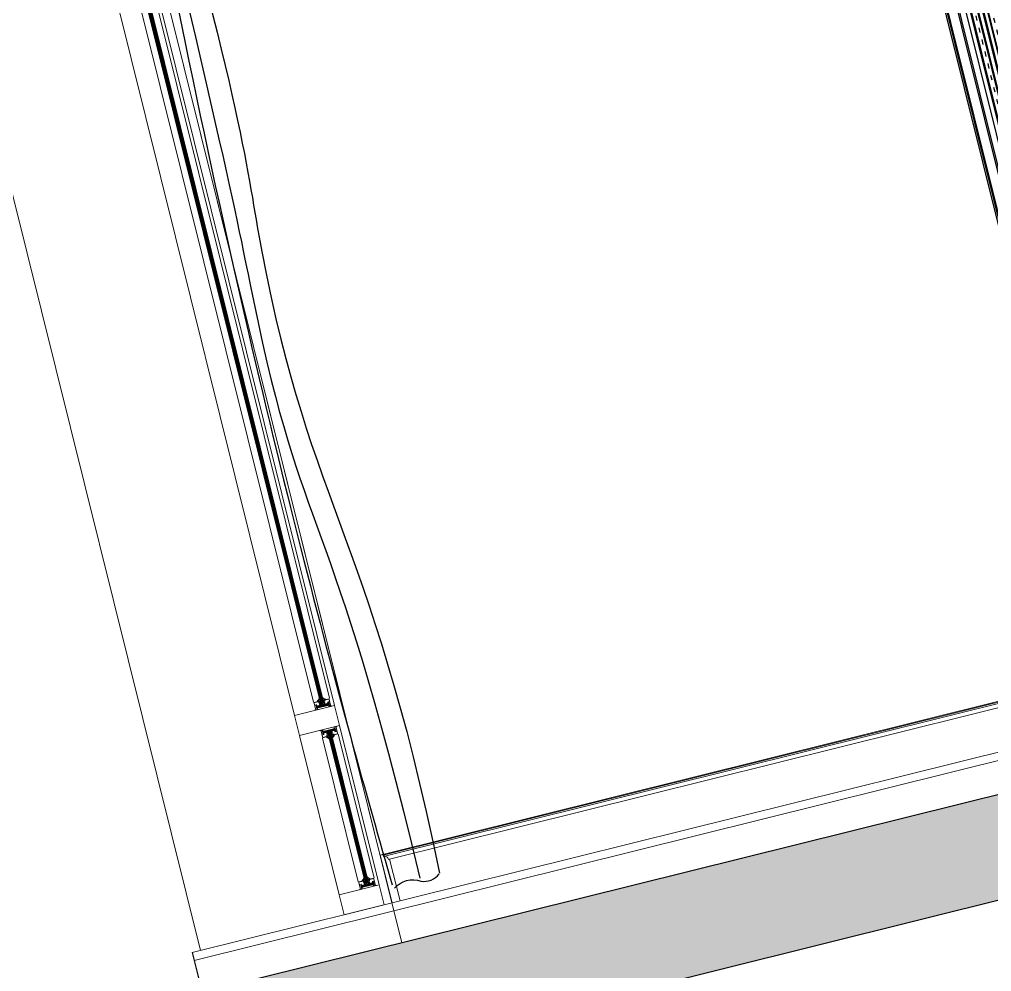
# Model space of a CAD drawing. Header units: inches. Extents: x 122939 to 389145, y 29603 to 574065.
# Drawn here: x 322333 to 324698, y 501456 to 503773 of the extents above; entities that cross this region are included whole.
import ezdxf

# ---------------------------------------------------------------- set-up
doc = ezdxf.new("R2010")
doc.units = ezdxf.units.IN
doc.header["$MEASUREMENT"] = 0
doc.linetypes.add('ACAD_ISO03W100', pattern=[30, 12, -18])
for name, color, linetype in [('8', 8, 'Continuous'), ('A-WALL', 7, 'Continuous'), ('Calliper_wall hatch_CHB', 8, 'Continuous'), ('gypsum', 31, 'Continuous')]:
    doc.layers.add(name, color=color, linetype=linetype)
for name, color, linetype, lineweight in [('A-FLOR-SLAB', 7, 'Continuous', 40), ('A-FLOR-TIL1', 6, 'Continuous', 18), ('A-GLAZ', 134, 'Continuous', 18), ('A-RNDR-ALUM', 1, 'Continuous', 9), ('A-RNDR-PT36', 253, 'Continuous', 20), ('CQ Wood', 30, 'Continuous', 0), ('GRC', 41, 'Continuous', 0)]:
    doc.layers.add(name, color=color, linetype=linetype, lineweight=lineweight)

# ---------------------------------------------------------------- blocks, each defined once
blk = doc.blocks.new('sec ciur')
at = {"layer": '8', "elevation": 0}
blk.add_lwpolyline([(40, -3212.5, 0.312238), (-26.7, -3211, -0.294829), (-73.6, -3204.5, -4.203767)], format="xyb", dxfattribs=at)
at = {"layer": '8'}
for points, knots in [([(-17.3, -133.6, 0), (-64.4, -1164.4, 0), (60.4, -2221.3, 0), (-111.1, -2339.9, 0), (-75, -3203.3, 0)], [364.375105, 364.375105, 364.375105, 364.375105, 944.525955, 3110.313825, 3110.313825, 3110.313825, 3110.313825]), ([(1.9, -140, 0), (6.7, -1367.1, 0), (75.9, -2377.4, 0), (-34.1, -2247.3, 0), (-26, -3203.3, 0)], [364.646956, 364.646956, 364.646956, 364.646956, 944.525955, 3120.888391, 3120.888391, 3120.888391, 3120.888391]), ([(7.2, -139.6, 0), (2.6, -374.6, 0), (84.3, -1831.4, 0), (59.4, -2767.5, 0), (43.4, -3203.3, 0)], [380.038546, 380.038546, 380.038546, 380.038546, 944.525955, 2562.967604, 2562.967604, 2562.967604, 2562.967604])]:
    blk.add_open_spline(points, degree=3, knots=knots, dxfattribs=at)
blk = doc.blocks.new('GLAZ-2')
at = {"layer": 'A-GLAZ'}
for p, q in [((-26.3, 511.6, 0), (-26.3, 2391.7, 0)), ((-24.9, 511.6, 0), (-24.9, 2391.7, 0)), ((-23.6, 511.6, 0), (-23.6, 2391.7, 0)), ((-22.3, 511.6, 0), (-22.3, 2391.7, 0)), ((-20.9, 511.6, 0), (-20.9, 2391.7, 0)), ((-19.6, 511.6, 0), (-19.6, 2391.7, 0)), ((-18.3, 511.6, 0), (-18.3, 2391.7, 0)), ((-26.3, 61.5, 0), (-26.3, 441.5, 0)), ((-24.9, 61.5, 0), (-24.9, 441.5, 0)), ((-23.6, 61.5, 0), (-23.6, 441.5, 0)), ((-22.3, 61.5, 0), (-22.3, 441.5, 0)), ((-20.9, 61.5, 0), (-20.9, 441.5, 0)), ((-19.6, 61.5, 0), (-19.6, 441.5, 0)), ((-18.3, 61.5, 0), (-18.3, 441.5, 0))]:
    blk.add_line(p, q, dxfattribs=at)
at = {"layer": 'A-RNDR-ALUM'}
for p, q in [((-50, 2400), (-50, 500, 0)), ((50, 2400), (50, 500, 0)), ((-38.2, 510.7, 0), (-37.5, 510.7, 0)), ((-38.2, 510.7, 0), (-38.2, 502.6, 0)), ((-38.2, 510.7, 0), (-37.5, 510.7, 0)), ((-38.2, 510.7, 0), (-38.2, 502.6, 0)), ((-38.2, 502.6, 0), (-37.5, 502.6, 0)), ((-38.2, 502.6, 0), (-37.5, 502.6, 0)), ((-37.5, 510.7, 0), (-37.5, 502.6, 0)), ((-37.5, 510.7, 0), (-37.5, 502.6, 0)), ((-37.5, 509, 0), (-7.1, 509, 0)), ((-37.5, 509, 0), (-7.1, 509, 0)), ((-37.5, 507.8, 0), (-7.1, 507.8, 0)), ((-37.5, 507.8, 0), (-7.1, 507.8, 0)), ((-37.5, 506.6, 0), (-7.1, 506.6, 0)), ((-37.5, 506.6, 0), (-7.1, 506.6, 0)), ((-37.5, 505.5, 0), (-7.1, 505.5, 0)), ((-37.5, 505.5, 0), (-7.1, 505.5, 0)), ((-37.5, 504.3, 0), (-7.1, 504.3, 0)), ((-37.5, 504.3, 0), (-7.1, 504.3, 0)), ((-36, 510.7, 0), (-35.3, 510.7, 0)), ((-36, 510.7, 0), (-35.3, 510.7, 0)), ((-36, 502.6, 0), (-35.3, 502.6, 0)), ((-36, 502.6, 0), (-35.3, 502.6, 0)), ((-6.4, 510.7, 0), (-7.1, 510.7, 0)), ((-7.1, 510.7, 0), (-7.1, 502.6, 0)), ((-6.4, 510.7, 0), (-7.1, 510.7, 0)), ((-7.1, 510.7, 0), (-7.1, 502.6, 0)), ((-6.4, 502.6, 0), (-7.1, 502.6, 0)), ((-6.4, 502.6, 0), (-7.1, 502.6, 0)), ((-6.4, 510.7, 0), (-6.4, 502.6, 0)), ((-6.4, 510.7, 0), (-6.4, 502.6, 0)), ((-50, 450, 0), (-50, 50, 0)), ((50, 450, 0), (50, 50, 0)), ((-38.2, 447.4, 0), (-37.5, 447.4, 0)), ((-38.2, 439.4, 0), (-38.2, 447.4, 0)), ((-38.2, 447.4, 0), (-37.5, 447.4, 0)), ((-38.2, 439.4, 0), (-38.2, 447.4, 0)), ((-38.2, 439.4, 0), (-37.5, 439.4, 0)), ((-38.2, 439.4, 0), (-37.5, 439.4, 0)), ((-37.5, 439.4, 0), (-37.5, 447.4, 0)), ((-37.5, 439.4, 0), (-37.5, 447.4, 0)), ((-37.5, 445.7, 0), (-7.1, 445.7, 0)), ((-37.5, 445.7, 0), (-7.1, 445.7, 0)), ((-37.5, 444.5, 0), (-7.1, 444.5, 0)), ((-37.5, 444.5, 0), (-7.1, 444.5, 0)), ((-37.5, 443.4, 0), (-7.1, 443.4, 0)), ((-37.5, 443.4, 0), (-7.1, 443.4, 0)), ((-37.5, 442.2, 0), (-7.1, 442.2, 0)), ((-37.5, 442.2, 0), (-7.1, 442.2, 0)), ((-37.5, 441, 0), (-7.1, 441, 0)), ((-37.5, 441, 0), (-7.1, 441, 0)), ((-36, 447.4, 0), (-35.3, 447.4, 0)), ((-36, 447.4, 0), (-35.3, 447.4, 0)), ((-36, 439.4, 0), (-35.3, 439.4, 0)), ((-36, 439.4, 0), (-35.3, 439.4, 0)), ((-6.4, 447.4, 0), (-7.1, 447.4, 0)), ((-7.1, 439.4, 0), (-7.1, 447.4, 0)), ((-6.4, 447.4, 0), (-7.1, 447.4, 0)), ((-7.1, 439.4, 0), (-7.1, 447.4, 0)), ((-6.4, 439.4, 0), (-7.1, 439.4, 0)), ((-6.4, 439.4, 0), (-7.1, 439.4, 0)), ((-6.4, 439.4, 0), (-6.4, 447.4, 0)), ((-6.4, 439.4, 0), (-6.4, 447.4, 0)), ((-38.2, 60.6, 0), (-37.5, 60.6, 0)), ((-38.2, 60.6, 0), (-38.2, 52.6, 0)), ((-38.2, 60.6, 0), (-37.5, 60.6, 0)), ((-38.2, 60.6, 0), (-38.2, 52.6, 0)), ((-38.2, 52.6, 0), (-37.5, 52.6, 0)), ((-38.2, 52.6, 0), (-37.5, 52.6, 0)), ((-37.5, 60.6, 0), (-37.5, 52.6, 0)), ((-37.5, 60.6, 0), (-37.5, 52.6, 0)), ((-37.5, 59, 0), (-7.1, 59, 0)), ((-37.5, 59, 0), (-7.1, 59, 0)), ((-37.5, 57.8, 0), (-7.1, 57.8, 0)), ((-37.5, 57.8, 0), (-7.1, 57.8, 0)), ((-37.5, 56.6, 0), (-7.1, 56.6, 0)), ((-37.5, 56.6, 0), (-7.1, 56.6, 0)), ((-37.5, 55.5, 0), (-7.1, 55.5, 0)), ((-37.5, 55.5, 0), (-7.1, 55.5, 0)), ((-37.5, 54.3, 0), (-7.1, 54.3, 0)), ((-37.5, 54.3, 0), (-7.1, 54.3, 0)), ((-36, 60.6, 0), (-35.3, 60.6, 0)), ((-36, 60.6, 0), (-35.3, 60.6, 0)), ((-36, 52.6, 0), (-35.3, 52.6, 0)), ((-36, 52.6, 0), (-35.3, 52.6, 0)), ((-6.4, 60.6, 0), (-7.1, 60.6, 0)), ((-7.1, 60.6, 0), (-7.1, 52.6, 0)), ((-6.4, 60.6, 0), (-7.1, 60.6, 0)), ((-7.1, 60.6, 0), (-7.1, 52.6, 0)), ((-6.4, 52.6, 0), (-7.1, 52.6, 0)), ((-6.4, 52.6, 0), (-7.1, 52.6, 0)), ((-6.4, 60.6, 0), (-6.4, 52.6, 0)), ((-6.4, 60.6, 0), (-6.4, 52.6, 0))]:
    blk.add_line(p, q, dxfattribs=at)
at = {"layer": 'A-RNDR-ALUM', "elevation": 0}
for points in [[(-14, 517.6), (-15.6, 517.6), (-15.6, 520.6, 0.015553), (-14.8, 520), (-11.6, 520, -0.104304), (-18.3, 526.1), (-18.3, 523.6, 0.016036), (-17.6, 522.8), (-17.6, 521.6), (-18.3, 520.9), (-18.3, 518.1), (-17.6, 518.7), (-17.6, 516.4), (-18.3, 515.7), (-18.3, 512.9), (-17.6, 513.5), (-17.6, 512.2, -0.414214), (-18.3, 511.6), (-26.3, 511.6, -0.414214), (-26.9, 512.2), (-26.9, 513.5), (-26.3, 512.9), (-26.3, 515.7), (-26.9, 516.4), (-26.9, 518.7), (-26.3, 518.1), (-26.3, 520.9), (-26.9, 521.6), (-26.9, 522.8, 0.016036), (-26.3, 523.6), (-26.3, 526.1, -0.104304), (-33, 520), (-29.8, 520, 0.015553), (-28.9, 520.6), (-28.9, 517.6), (-30.6, 517.6, -0.021646), (-28.9, 514.1), (-28.9, 512.2, 0.414214), (-26.3, 509.6), (-18.3, 509.6, 0.414214), (-15.6, 512.2), (-15.6, 514.1, -0.021646)], [(-14, 432.4), (-15.6, 432.4), (-15.6, 429.5, -0.015553), (-14.8, 430), (-11.6, 430, 0.104304), (-18.3, 423.9), (-18.3, 426.5, -0.016036), (-17.6, 427.2), (-17.6, 428.5), (-18.3, 429.1), (-18.3, 432), (-17.6, 431.3), (-17.6, 433.7), (-18.3, 434.3), (-18.3, 437.2), (-17.6, 436.5), (-17.6, 437.8, 0.414214), (-18.3, 438.5), (-26.3, 438.5, 0.414214), (-26.9, 437.8), (-26.9, 436.5), (-26.3, 437.2), (-26.3, 434.3), (-26.9, 433.7), (-26.9, 431.3), (-26.3, 432), (-26.3, 429.1), (-26.9, 428.5), (-26.9, 427.2, -0.016036), (-26.3, 426.5), (-26.3, 423.9, 0.104304), (-33, 430), (-29.8, 430, -0.015553), (-28.9, 429.5), (-28.9, 432.4), (-30.6, 432.4, 0.021646), (-28.9, 435.9), (-28.9, 437.8, -0.414214), (-26.3, 440.5), (-18.3, 440.5, -0.414214), (-15.6, 437.8), (-15.6, 435.9, 0.021646)], [(-14, 67.6), (-15.6, 67.6), (-15.6, 70.5, 0.015553), (-14.8, 70), (-11.6, 70, -0.104304), (-18.3, 76.1), (-18.3, 73.5, 0.016036), (-17.6, 72.8), (-17.6, 71.5), (-18.3, 70.9), (-18.3, 68), (-17.6, 68.7), (-17.6, 66.3), (-18.3, 65.7), (-18.3, 62.8), (-17.6, 63.5), (-17.6, 62.2, -0.414214), (-18.3, 61.5), (-26.3, 61.5, -0.414214), (-26.9, 62.2), (-26.9, 63.5), (-26.3, 62.8), (-26.3, 65.7), (-26.9, 66.3), (-26.9, 68.7), (-26.3, 68), (-26.3, 70.9), (-26.9, 71.5), (-26.9, 72.8, 0.016036), (-26.3, 73.5), (-26.3, 76.1, -0.104304), (-33, 70), (-29.8, 70, 0.015553), (-28.9, 70.5), (-28.9, 67.6), (-30.6, 67.6, -0.021646), (-28.9, 64.1), (-28.9, 62.2, 0.414214), (-26.3, 59.5), (-18.3, 59.5, 0.414214), (-15.6, 62.2), (-15.6, 64.1, -0.021646)]]:
    blk.add_lwpolyline(points, format="xyb", close=True, dxfattribs=at)
at = {"layer": 'A-RNDR-ALUM'}
for points in [[(-50, 450), (50, 450), (50, 500), (-50, 500)], [(-50, 50), (50, 50), (50, 0), (-50, 0)]]:
    blk.add_lwpolyline(points, close=True, dxfattribs=at)
at = {"layer": 'A-RNDR-ALUM', "const_width": 0.928, "elevation": 0}
for points in [[(-43.7, 501.4, 0.414214), (-44.2, 500.9)], [(-43.7, 501.4, 0.414214), (-44.2, 500.9)], [(-0.7, 501.4, -0.414214), (-0.2, 501)], [(-0.7, 501.4, -0.414214), (-0.2, 501)], [(-43.7, 448.6, -0.414214), (-44.2, 449.1)], [(-43.7, 448.6, -0.414214), (-44.2, 449.1)], [(-0.7, 448.6, 0.414214), (-0.2, 449.1)], [(-0.7, 448.6, 0.414214), (-0.2, 449.1)], [(-43.7, 51.4, 0.414214), (-44.2, 50.9)], [(-43.7, 51.4, 0.414214), (-44.2, 50.9)], [(-0.7, 51.4, -0.414214), (-0.2, 50.9)], [(-0.7, 51.4, -0.414214), (-0.2, 50.9)]]:
    blk.add_lwpolyline(points, format="xyb", dxfattribs=at)
at = {"layer": 'A-RNDR-ALUM'}
for points in [[(-44.6, 500, 0), (-44.6, 500.9, 0), (-42.2, 500, 0), (-43.7, 500.9, 0)], [(-44.6, 500, 0), (-44.6, 500.9, 0), (-42.2, 500, 0), (-43.7, 500.9, 0)], [(-42.2, 500, 0), (-43.7, 500.9, 0), (-42.2, 501.9, 0), (-43.7, 501.9, 0)], [(-42.2, 500, 0), (-43.7, 500.9, 0), (-42.2, 501.9, 0), (-43.7, 501.9, 0)], [(-40.6, 518.8, 0), (-40.6, 520, 0), (-29.9, 518.8, 0), (-29.9, 520, 0)], [(-40.6, 518.8, 0), (-40.6, 520, 0), (-29.9, 518.8, 0), (-29.9, 520, 0)], [(-40.6, 517.6, 0), (-40.6, 518.8, 0), (-29.9, 517.6, 0), (-29.9, 518.8, 0)], [(-40.6, 517.6, 0), (-40.6, 518.8, 0), (-29.9, 517.6, 0), (-29.9, 518.8, 0)], [(-39.8, 513.3, 0), (-39.8, 511.5, 0), (-35, 513.3, 0), (-36.9, 511.5, 0)], [(-39.8, 513.3, 0), (-39.8, 511.5, 0), (-35, 513.3, 0), (-36.9, 511.5, 0)], [(-36.9, 501.9, 0), (-35, 500, 0), (-39.8, 501.9, 0), (-39.8, 500, 0)], [(-36.9, 501.9, 0), (-35, 500, 0), (-39.8, 501.9, 0), (-39.8, 500, 0)], [(-36.9, 509.3, 0), (-35, 509.3, 0), (-36.9, 511.5, 0), (-35, 513.3, 0)], [(-36.9, 509.3, 0), (-35, 509.3, 0), (-36.9, 511.5, 0), (-35, 513.3, 0)], [(-36.9, 504, 0), (-35, 504, 0), (-36.9, 501.9, 0), (-35, 500, 0)], [(-36.9, 504, 0), (-35, 504, 0), (-36.9, 501.9, 0), (-35, 500, 0)], [(-4.3, 518.8, 0), (-4.3, 520, 0), (-15.1, 518.8, 0), (-15.1, 520, 0)], [(-4.3, 518.8, 0), (-4.3, 520, 0), (-15.1, 518.8, 0), (-15.1, 520, 0)], [(-4.3, 517.6, 0), (-4.3, 518.8, 0), (-15.1, 517.6, 0), (-15.1, 518.8, 0)], [(-4.3, 517.6, 0), (-4.3, 518.8, 0), (-15.1, 517.6, 0), (-15.1, 518.8, 0)], [(-4.6, 513.3, 0), (-4.6, 511.5, 0), (-9.4, 513.3, 0), (-7.5, 511.5, 0)], [(-7.5, 509.3, 0), (-9.4, 509.3, 0), (-7.5, 511.5, 0), (-9.4, 513.3, 0)], [(-4.6, 513.3, 0), (-4.6, 511.5, 0), (-9.4, 513.3, 0), (-7.5, 511.5, 0)], [(-7.5, 509.3, 0), (-9.4, 509.3, 0), (-7.5, 511.5, 0), (-9.4, 513.3, 0)], [(-7.5, 504, 0), (-9.4, 504, 0), (-7.5, 501.9, 0), (-9.4, 500, 0)], [(-7.5, 504, 0), (-9.4, 504, 0), (-7.5, 501.9, 0), (-9.4, 500, 0)], [(-7.5, 501.9, 0), (-9.4, 500, 0), (-4.6, 501.9, 0), (-4.6, 500, 0)], [(-7.5, 501.9, 0), (-9.4, 500, 0), (-4.6, 501.9, 0), (-4.6, 500, 0)], [(-2.2, 500, 0), (-0.7, 500.9, 0), (-2.2, 501.9, 0), (-0.7, 501.9, 0)], [(-2.2, 500, 0), (-0.7, 500.9, 0), (-2.2, 501.9, 0), (-0.7, 501.9, 0)], [(0.2, 500, 0), (0.2, 500.9, 0), (-2.2, 500, 0), (-0.7, 500.9, 0)], [(0.2, 500, 0), (0.2, 500.9, 0), (-2.2, 500, 0), (-0.7, 500.9, 0)], [(-44.6, 450, 0), (-44.6, 449.1, 0), (-42.2, 450, 0), (-43.7, 449.1, 0)], [(-44.6, 450, 0), (-44.6, 449.1, 0), (-42.2, 450, 0), (-43.7, 449.1, 0)], [(-42.2, 450, 0), (-43.7, 449.1, 0), (-42.2, 448.2, 0), (-43.7, 448.2, 0)], [(-42.2, 450, 0), (-43.7, 449.1, 0), (-42.2, 448.2, 0), (-43.7, 448.2, 0)], [(-36.9, 448.2, 0), (-35, 450, 0), (-39.8, 448.2, 0), (-39.8, 450, 0)], [(-36.9, 448.2, 0), (-35, 450, 0), (-39.8, 448.2, 0), (-39.8, 450, 0)], [(-36.9, 446, 0), (-35, 446, 0), (-36.9, 448.2, 0), (-35, 450, 0)], [(-36.9, 446, 0), (-35, 446, 0), (-36.9, 448.2, 0), (-35, 450, 0)], [(-7.5, 448.2, 0), (-9.4, 450, 0), (-4.6, 448.2, 0), (-4.6, 450, 0)], [(-7.5, 446, 0), (-9.4, 446, 0), (-7.5, 448.2, 0), (-9.4, 450, 0)], [(-7.5, 446, 0), (-9.4, 446, 0), (-7.5, 448.2, 0), (-9.4, 450, 0)], [(-7.5, 448.2, 0), (-9.4, 450, 0), (-4.6, 448.2, 0), (-4.6, 450, 0)], [(-2.2, 450, 0), (-0.7, 449.1, 0), (-2.2, 448.2, 0), (-0.7, 448.2, 0)], [(0.2, 450, 0), (0.2, 449.1, 0), (-2.2, 450, 0), (-0.7, 449.1, 0)], [(-2.2, 450, 0), (-0.7, 449.1, 0), (-2.2, 448.2, 0), (-0.7, 448.2, 0)], [(0.2, 450, 0), (0.2, 449.1, 0), (-2.2, 450, 0), (-0.7, 449.1, 0)], [(-40.6, 432.4, 0), (-40.6, 431.2, 0), (-29.9, 432.4, 0), (-29.9, 431.2, 0)], [(-40.6, 432.4, 0), (-40.6, 431.2, 0), (-29.9, 432.4, 0), (-29.9, 431.2, 0)], [(-40.6, 431.2, 0), (-40.6, 430, 0), (-29.9, 431.2, 0), (-29.9, 430, 0)], [(-40.6, 431.2, 0), (-40.6, 430, 0), (-29.9, 431.2, 0), (-29.9, 430, 0)], [(-39.8, 436.7, 0), (-39.8, 438.5, 0), (-35, 436.7, 0), (-36.9, 438.5, 0)], [(-39.8, 436.7, 0), (-39.8, 438.5, 0), (-35, 436.7, 0), (-36.9, 438.5, 0)], [(-36.9, 440.7, 0), (-35, 440.7, 0), (-36.9, 438.5, 0), (-35, 436.7, 0)], [(-36.9, 440.7, 0), (-35, 440.7, 0), (-36.9, 438.5, 0), (-35, 436.7, 0)], [(-4.3, 432.4, 0), (-4.3, 431.2, 0), (-15.1, 432.4, 0), (-15.1, 431.2, 0)], [(-4.3, 432.4, 0), (-4.3, 431.2, 0), (-15.1, 432.4, 0), (-15.1, 431.2, 0)], [(-4.3, 431.2, 0), (-4.3, 430, 0), (-15.1, 431.2, 0), (-15.1, 430, 0)], [(-4.3, 431.2, 0), (-4.3, 430, 0), (-15.1, 431.2, 0), (-15.1, 430, 0)], [(-7.5, 440.7, 0), (-9.4, 440.7, 0), (-7.5, 438.5, 0), (-9.4, 436.7, 0)], [(-7.5, 440.7, 0), (-9.4, 440.7, 0), (-7.5, 438.5, 0), (-9.4, 436.7, 0)], [(-4.6, 436.7, 0), (-4.6, 438.5, 0), (-9.4, 436.7, 0), (-7.5, 438.5, 0)], [(-4.6, 436.7, 0), (-4.6, 438.5, 0), (-9.4, 436.7, 0), (-7.5, 438.5, 0)], [(-44.6, 50, 0), (-44.6, 50.9, 0), (-42.2, 50, 0), (-43.7, 50.9, 0)], [(-44.6, 50, 0), (-44.6, 50.9, 0), (-42.2, 50, 0), (-43.7, 50.9, 0)], [(-42.2, 50, 0), (-43.7, 50.9, 0), (-42.2, 51.8, 0), (-43.7, 51.8, 0)], [(-42.2, 50, 0), (-43.7, 50.9, 0), (-42.2, 51.8, 0), (-43.7, 51.8, 0)], [(-40.6, 68.8, 0), (-40.6, 70, 0), (-29.9, 68.8, 0), (-29.9, 70, 0)], [(-40.6, 68.8, 0), (-40.6, 70, 0), (-29.9, 68.8, 0), (-29.9, 70, 0)], [(-40.6, 67.6, 0), (-40.6, 68.8, 0), (-29.9, 67.6, 0), (-29.9, 68.8, 0)], [(-40.6, 67.6, 0), (-40.6, 68.8, 0), (-29.9, 67.6, 0), (-29.9, 68.8, 0)], [(-39.8, 63.3, 0), (-39.8, 61.5, 0), (-35, 63.3, 0), (-36.9, 61.5, 0)], [(-39.8, 63.3, 0), (-39.8, 61.5, 0), (-35, 63.3, 0), (-36.9, 61.5, 0)], [(-36.9, 51.8, 0), (-35, 50, 0), (-39.8, 51.8, 0), (-39.8, 50, 0)], [(-36.9, 51.8, 0), (-35, 50, 0), (-39.8, 51.8, 0), (-39.8, 50, 0)], [(-36.9, 59.3, 0), (-35, 59.3, 0), (-36.9, 61.5, 0), (-35, 63.3, 0)], [(-36.9, 59.3, 0), (-35, 59.3, 0), (-36.9, 61.5, 0), (-35, 63.3, 0)], [(-36.9, 54, 0), (-35, 54, 0), (-36.9, 51.8, 0), (-35, 50, 0)], [(-36.9, 54, 0), (-35, 54, 0), (-36.9, 51.8, 0), (-35, 50, 0)], [(-4.3, 68.8, 0), (-4.3, 70, 0), (-15.1, 68.8, 0), (-15.1, 70, 0)], [(-4.3, 68.8, 0), (-4.3, 70, 0), (-15.1, 68.8, 0), (-15.1, 70, 0)], [(-4.3, 67.6, 0), (-4.3, 68.8, 0), (-15.1, 67.6, 0), (-15.1, 68.8, 0)], [(-4.3, 67.6, 0), (-4.3, 68.8, 0), (-15.1, 67.6, 0), (-15.1, 68.8, 0)], [(-4.6, 63.3, 0), (-4.6, 61.5, 0), (-9.4, 63.3, 0), (-7.5, 61.5, 0)], [(-7.5, 59.3, 0), (-9.4, 59.3, 0), (-7.5, 61.5, 0), (-9.4, 63.3, 0)], [(-4.6, 63.3, 0), (-4.6, 61.5, 0), (-9.4, 63.3, 0), (-7.5, 61.5, 0)], [(-7.5, 59.3, 0), (-9.4, 59.3, 0), (-7.5, 61.5, 0), (-9.4, 63.3, 0)], [(-7.5, 54, 0), (-9.4, 54, 0), (-7.5, 51.8, 0), (-9.4, 50, 0)], [(-7.5, 54, 0), (-9.4, 54, 0), (-7.5, 51.8, 0), (-9.4, 50, 0)], [(-7.5, 51.8, 0), (-9.4, 50, 0), (-4.6, 51.8, 0), (-4.6, 50, 0)], [(-7.5, 51.8, 0), (-9.4, 50, 0), (-4.6, 51.8, 0), (-4.6, 50, 0)], [(-2.2, 50, 0), (-0.7, 50.9, 0), (-2.2, 51.8, 0), (-0.7, 51.8, 0)], [(-2.2, 50, 0), (-0.7, 50.9, 0), (-2.2, 51.8, 0), (-0.7, 51.8, 0)], [(0.2, 50, 0), (0.2, 50.9, 0), (-2.2, 50, 0), (-0.7, 50.9, 0)], [(0.2, 50, 0), (0.2, 50.9, 0), (-2.2, 50, 0), (-0.7, 50.9, 0)]]:
    blk.add_solid(points, dxfattribs=at)
for points in [[(-42.2, 520, 0), (-39.8, 517.6, 0), (-42.2, 500, 0), (-39.8, 500, 0)], [(-42.2, 520, 0), (-39.8, 517.6, 0), (-40.1, 520, 0), (-40.1, 517.6, 0)], [(-42.2, 520, 0), (-39.8, 517.6, 0), (-42.2, 500, 0), (-39.8, 500, 0)], [(-42.2, 520, 0), (-39.8, 517.6, 0), (-40.1, 520, 0), (-40.1, 517.6, 0)], [(-4.6, 517.6, 0), (-2.2, 520, 0), (-4.6, 500, 0), (-2.2, 500, 0)], [(-2.2, 520, 0), (-4.6, 517.6, 0), (-4.3, 520, 0), (-4.3, 517.6, 0)], [(-4.6, 517.6, 0), (-2.2, 520, 0), (-4.6, 500, 0), (-2.2, 500, 0)], [(-2.2, 520, 0), (-4.6, 517.6, 0), (-4.3, 520, 0), (-4.3, 517.6, 0)], [(-42.2, 430, 0), (-39.8, 432.4, 0), (-42.2, 450, 0), (-39.8, 450, 0)], [(-42.2, 430, 0), (-39.8, 432.4, 0), (-42.2, 450, 0), (-39.8, 450, 0)], [(-4.6, 432.4, 0), (-2.2, 430, 0), (-4.6, 450, 0), (-2.2, 450, 0)], [(-4.6, 432.4, 0), (-2.2, 430, 0), (-4.6, 450, 0), (-2.2, 450, 0)], [(-42.2, 430, 0), (-39.8, 432.4, 0), (-40.1, 430, 0), (-40.1, 432.4, 0)], [(-42.2, 430, 0), (-39.8, 432.4, 0), (-40.1, 430, 0), (-40.1, 432.4, 0)], [(-2.2, 430, 0), (-4.6, 432.4, 0), (-4.3, 430, 0), (-4.3, 432.4, 0)], [(-2.2, 430, 0), (-4.6, 432.4, 0), (-4.3, 430, 0), (-4.3, 432.4, 0)], [(-42.2, 70, 0), (-39.8, 67.6, 0), (-42.2, 50, 0), (-39.8, 50, 0)], [(-42.2, 70, 0), (-39.8, 67.6, 0), (-40.1, 70, 0), (-40.1, 67.6, 0)], [(-42.2, 70, 0), (-39.8, 67.6, 0), (-42.2, 50, 0), (-39.8, 50, 0)], [(-42.2, 70, 0), (-39.8, 67.6, 0), (-40.1, 70, 0), (-40.1, 67.6, 0)], [(-4.6, 67.6, 0), (-2.2, 70, 0), (-4.6, 50, 0), (-2.2, 50, 0)], [(-2.2, 70, 0), (-4.6, 67.6, 0), (-4.3, 70, 0), (-4.3, 67.6, 0)], [(-4.6, 67.6, 0), (-2.2, 70, 0), (-4.6, 50, 0), (-2.2, 50, 0)], [(-2.2, 70, 0), (-4.6, 67.6, 0), (-4.3, 70, 0), (-4.3, 67.6, 0)]]:
    blk.add_trace(points, dxfattribs=at)
at = {"layer": 'A-RNDR-PT36'}
for p, q in [((-42.2, 520, 0), (-42.2, 2380.2, 0)), ((-2.2, 2380.2, 0), (-2.2, 520, 0)), ((-42.2, 70, 0), (-42.2, 430, 0)), ((-2.2, 430, 0), (-2.2, 70, 0))]:
    blk.add_line(p, q, dxfattribs=at)

msp = doc.modelspace()

# ---------------------------------------------------------------- hatches: boundary and pattern name
at = {"layer": 'Calliper_wall hatch_CHB', "ltscale": 300}
h = msp.add_hatch(dxfattribs=at)
h.set_pattern_fill('AR-CONC', color=256, scale=10, style=0)
h.set_pattern_definition([(63.971423, (239428.6, 454374.035), (71.11917, 11.22781), [7.5, -82.5]), (8.97142, (239428.6, 454374.035), (-31.625426, 69.643965), [6, -66]), (114.42287, (239434.525, 454374.97), (39.493744, 80.871776), [6.37402, -70.11421]), (60.15562, (239423.77, 454393.44), (107.5631, 9.70499), [11.25, -123.75]), (110.60706, (239432.73, 454394.25), (67.1822, 117.09634), [9.56103, -105.17138]), (5.15559, (239423.77, 454393.44), (67.1822, 117.09634), [9, -99]), (34.971423, (239434.68, 454391.005), (67.645578, -24.659192), [7.5, -82.5]), (339.97142, (239434.68, 454391.005), (6.103844, 76.244295), [6, -66]), (85.42287, (239440.32, 454388.95), (73.74942, 51.5851), [6.37402, -70.11421]), (51.471423, (239428.598, 454374.035), (-6.857308, 32.598146), [0, -65.2, 0, -67, 0, -66.25]), (21.471423, (239428.598, 454374.035), (16.006101, 44.62585), [0, -38.2, 0, -63.7, 0, -25.25]), (341.471423, (239406.958, 454368.65), (52.347558, 10.6997366), [0, -25, 0, -78, 0, -103.5]), (331.471423, (239397.254, 454366.236), (54.17642, 23.794676), [0, -32.5, 0, -51.8, 0, -73.5])])
h.paths.add_polyline_path([(330817.672, 503405.205), (330474.223, 503319.755), (322777.728, 501404.88), (322838.087, 501162.276), (330878.032, 503162.601)])

# ---------------------------------------------------------------- linework, layer by layer
msp.add_line((324487.758, 504599.248, 0.001), (325083.385, 502205.231, -0.006))
at = {"color": 0, "linetype": 'ACAD_ISO03W100', "elevation": -0.008}
msp.add_lwpolyline([(325122.485, 502091.301), (325083.669, 502081.643), (324451.788, 504621.373), (325160.449, 504797.687), (325170.107, 504758.871), (324500.262, 504592.214)], close=True, dxfattribs=at)
at = {"color": 0, "lineweight": -2, "elevation": 0.001}
msp.add_lwpolyline([(324492.113, 504590.027), (325170.144, 504758.72), (325791.123, 502262.809), (325113.092, 502094.116)], close=True, dxfattribs=at)
at = {"layer": 'A-FLOR-TIL1'}
for p, q in [((322753.584, 501501.922, 0), (330304.517, 503380.581, 0)), ((322758.413, 501482.514, 0), (330309.346, 503361.173, 0))]:
    msp.add_line(p, q, dxfattribs=at)
at = {"layer": 'A-FLOR-TIL1', "elevation": -0.006}
for points in [[(325093.513, 502207.751), (323210.692, 501739.308)], [(325095.936, 502206.293), (323218.19, 501739.112)], [(325096.681, 502203.386), (323218.914, 501736.201)], [(325111.69, 502196.816), (323233.944, 501729.636)]]:
    msp.add_lwpolyline(points, dxfattribs=at)
at = {"layer": 'A-RNDR-PT36'}
msp.add_line((322073.917, 504321.23, 0), (322774.087, 501507.023, 0), dxfattribs=at)
at = {"layer": 'A-WALL'}
for p, q in [((330817.672, 503405.205, 0), (322777.728, 501404.88, 0)), ((330878.032, 503162.601, 0), (322838.087, 501162.276, 0)), ((322753.584, 501501.922, 0), (322838.087, 501162.276, 0))]:
    msp.add_line(p, q, dxfattribs=at)
at = {"layer": 'CQ Wood', "lineweight": 0, "ltscale": 5, "elevation": 0}
msp.add_lwpolyline([(323213.825, 501740.088), (323210.914, 501739.363), (323211.638, 501736.452), (323239.887, 501622.913), (323259.295, 501627.742), (323233.944, 501729.636), (323231.033, 501728.911, 0.41481606), (323218.914, 501736.201), (323218.19, 501739.112), (323215.766, 501740.57), (323213.825, 501740.088)], format="xyb", dxfattribs=at)
at = {"layer": 'CQ Wood', "lineweight": 0, "ltscale": 5, "elevation": -0.006}
for points in [[(323211.397, 501737.422), (323211.175, 501737.367)], [(323212.121, 501734.511), (323211.899, 501734.456)], [(323214.536, 501724.807), (323214.313, 501724.752)]]:
    msp.add_lwpolyline(points, dxfattribs=at)
at = {"layer": 'GRC'}
for p in [(323239.606, 501624.042, 0), (323264.03, 501525.872, 0)]:
    msp.add_line(p, (322370.71, 505116.412, 0), dxfattribs=at)
at = {"layer": 'gypsum', "elevation": 0}
for points in [[(324986.767, 502181.192), (324366.958, 504672.402), (327860.457, 505541.579), (328480.266, 503050.369)], [(324990.976, 502182.24), (324372.214, 504669.24), (327857.295, 505536.323), (328476.057, 503049.322)], [(324992.95, 502182.731), (324374.68, 504667.757), (327855.812, 505533.857), (328474.083, 503048.831)], [(325015.673, 502188.384), (324403.056, 504650.687), (327838.743, 505505.48), (328451.359, 503043.177)], [(325019.638, 502189.371), (324408.007, 504647.709), (327835.765, 505500.53), (328447.395, 503042.191)], [(325034.222, 502192.999), (324426.22, 504636.754), (327824.809, 505482.317), (328432.811, 503038.562)], [(325044.167, 502195.473), (324438.639, 504629.283), (327817.338, 505469.897), (328422.866, 503036.088)], [(325046.474, 502196.048), (324441.521, 504627.55), (327815.605, 505467.016), (328420.558, 503035.514)], [(325060.775, 502199.605), (324459.379, 504616.807), (327804.862, 505449.157), (328406.258, 503031.956)], [(325063.082, 502200.18), (324462.261, 504615.074), (327803.129, 505446.276), (328403.95, 503031.382)], [(325073.028, 502202.654), (324474.681, 504607.602), (327795.657, 505433.855), (328394.004, 503028.907)], [(325075.337, 502203.228), (324477.564, 504605.868), (327793.923, 505430.973), (328391.696, 503028.333)], [(325083.808, 502205.336), (324488.144, 504599.504), (327787.559, 505420.393), (328383.224, 503026.225)]]:
    msp.add_lwpolyline(points, dxfattribs=at)

# ---------------------------------------------------------------- block references
at = {"layer": 'A-FLOR-SLAB', "xscale": -1, "rotation": 13.97142328298538}
msp.add_blockref('GLAZ-2', (323171.968, 501606.015, 0), dxfattribs=at)
at = {"layer": 'gypsum', "xscale": -1, "rotation": 13.97142328298802}
msp.add_blockref('sec ciur', (322509.032, 504785.718, -0.001), dxfattribs=at)

doc.saveas('drawing.dxf')
